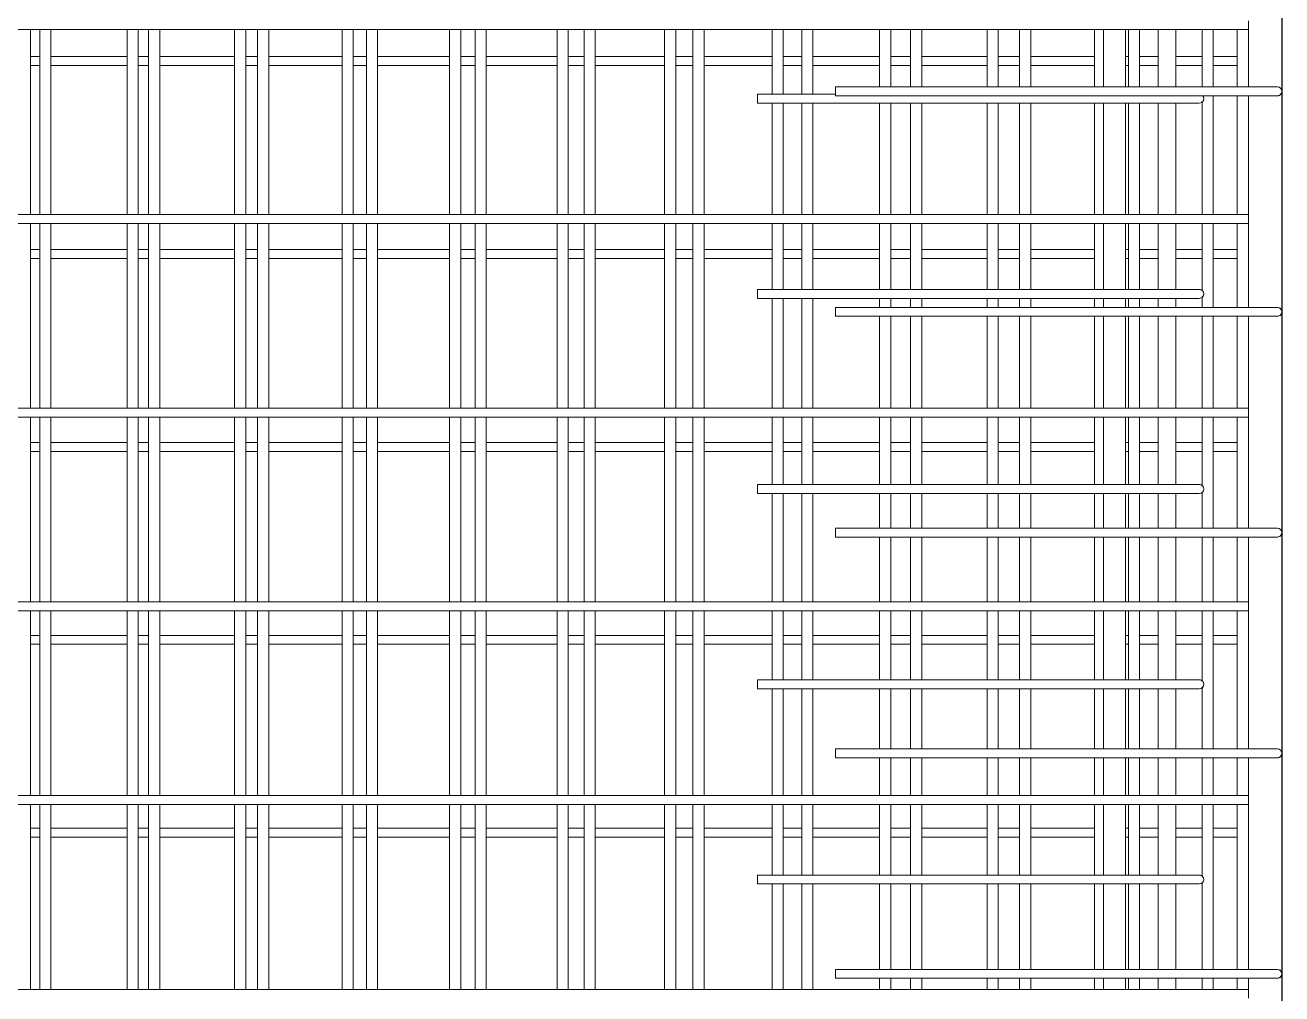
# Model space of a CAD drawing. Header units: millimetres. Extents: x 6720 to 22888, y -3063 to 10060.
# Drawn here: x 11192 to 12319, y 5408 to 6276 of the extents above; entities that cross this region are included whole.
import ezdxf

# ---------------------------------------------------------------- set-up
doc = ezdxf.new("R2010")
doc.units = ezdxf.units.MM
doc.layers.add('A-WALL', color=113, linetype='Continuous', lineweight=25)
doc.layers.add('S-RBAR', color=171, linetype='Continuous', lineweight=18)

msp = doc.modelspace()

# ---------------------------------------------------------------- linework, layer by layer
at = {"layer": 'A-WALL'}
msp.add_line((12318.6, 6750), (12318.6, 4105), dxfattribs=at)
at = {"layer": 'S-RBAR'}
for p, q in [((12288.6, 6271.5), (12288.6, 6279.5)), ((10132.6, 6271.5), (12288.6, 6271.5)), ((11197.4, 6106), (11197.4, 6271.5)), ((11205.6, 6106), (11205.6, 6271.5)), ((11215.6, 6106), (11215.6, 6271.5)), ((11283.8, 6106), (11283.8, 6271.5)), ((11293.8, 6106), (11293.8, 6271.5)), ((11303.1, 6106), (11303.1, 6271.5)), ((11313.1, 6106), (11313.1, 6271.5)), ((11380.1, 6106), (11380.1, 6271.5)), ((11390.1, 6106), (11390.1, 6271.5)), ((11400.7, 6106), (11400.7, 6271.5)), ((11410.7, 6106), (11410.7, 6271.5)), ((11476.5, 6106), (11476.5, 6271.5)), ((11486.5, 6106), (11486.5, 6271.5)), ((11498.2, 6106), (11498.2, 6271.5)), ((11508.2, 6106), (11508.2, 6271.5)), ((11572.8, 6106), (11572.8, 6271.5)), ((11582.8, 6106), (11582.8, 6271.5)), ((11595.7, 6106), (11595.7, 6271.5)), ((11605.7, 6106), (11605.7, 6271.5)), ((11669.1, 6106), (11669.1, 6271.5)), ((11679.1, 6106), (11679.1, 6271.5)), ((11693.3, 6106), (11693.3, 6271.5)), ((11703.3, 6106), (11703.3, 6271.5)), ((11765.5, 6106), (11765.5, 6271.5)), ((11775.5, 6106), (11775.5, 6271.5)), ((11790.8, 6106), (11790.8, 6271.5)), ((11800.8, 6106), (11800.8, 6271.5)), ((11861.8, 6213.7), (11861.8, 6271.5)), ((11871.8, 6213.7), (11871.8, 6271.5)), ((11888.4, 6213.7), (11888.4, 6271.5)), ((11898.4, 6213.7), (11898.4, 6271.5)), ((11958.1, 6220.3), (11958.1, 6271.5)), ((11968.1, 6220.3), (11968.1, 6271.5)), ((11985.9, 6220.3), (11985.9, 6271.5)), ((11995.9, 6220.3), (11995.9, 6271.5)), ((12054.5, 6220.3), (12054.5, 6271.5)), ((12064.5, 6220.3), (12064.5, 6271.5)), ((12083.5, 6220.3), (12083.5, 6271.5)), ((12093.5, 6220.3), (12093.5, 6271.5)), ((12150.8, 6220.3), (12150.8, 6271.5)), ((12158.6, 6220.3), (12158.6, 6271.5)), ((12178.6, 6220.3), (12178.6, 6271.5)), ((12181, 6220.3), (12181, 6271.5)), ((12191, 6220.3), (12191, 6271.5)), ((12207.6, 6220.3), (12207.6, 6271.5)), ((12223.6, 6220.3), (12223.6, 6271.5)), ((12247.1, 6220.3), (12247.1, 6271.5)), ((12257.1, 6220.3), (12257.1, 6271.5)), ((12278.6, 6220.3), (12278.6, 6271.5)), ((12288.6, 6220.3), (12288.6, 6271.5)), ((11197.4, 6247.4), (11205.6, 6247.4)), ((11197.4, 6239.4), (11205.6, 6239.4)), ((11215.6, 6247.4), (11283.8, 6247.4)), ((11215.6, 6239.4), (11283.8, 6239.4)), ((11293.8, 6247.4), (11303.1, 6247.4)), ((11293.8, 6239.4), (11303.1, 6239.4)), ((11313.1, 6247.4), (11380.1, 6247.4)), ((11313.1, 6239.4), (11380.1, 6239.4)), ((11390.1, 6247.4), (11400.7, 6247.4)), ((11390.1, 6239.4), (11400.7, 6239.4)), ((11410.7, 6247.4), (11476.5, 6247.4)), ((11410.7, 6239.4), (11476.5, 6239.4)), ((11486.5, 6247.4), (11498.2, 6247.4)), ((11486.5, 6239.4), (11498.2, 6239.4)), ((11508.2, 6247.4), (11572.8, 6247.4)), ((11508.2, 6239.4), (11572.8, 6239.4)), ((11582.8, 6247.4), (11595.7, 6247.4)), ((11582.8, 6239.4), (11595.7, 6239.4)), ((11605.7, 6247.4), (11669.1, 6247.4)), ((11605.7, 6239.4), (11669.1, 6239.4)), ((11679.1, 6247.4), (11693.3, 6247.4)), ((11679.1, 6239.4), (11693.3, 6239.4)), ((11703.3, 6247.4), (11765.5, 6247.4)), ((11703.3, 6239.4), (11765.5, 6239.4)), ((11775.5, 6247.4), (11790.8, 6247.4)), ((11775.5, 6239.4), (11790.8, 6239.4)), ((11800.8, 6247.4), (11861.8, 6247.4)), ((11800.8, 6239.4), (11861.8, 6239.4)), ((11871.8, 6247.4), (11888.4, 6247.4)), ((11871.8, 6239.4), (11888.4, 6239.4)), ((11898.4, 6247.4), (11958.1, 6247.4)), ((11898.4, 6239.4), (11958.1, 6239.4)), ((11968.1, 6247.4), (11985.9, 6247.4)), ((11968.1, 6239.4), (11985.9, 6239.4)), ((11995.9, 6247.4), (12054.5, 6247.4)), ((11995.9, 6239.4), (12054.5, 6239.4)), ((12064.5, 6247.4), (12083.5, 6247.4)), ((12064.5, 6239.4), (12083.5, 6239.4)), ((12093.5, 6247.4), (12150.8, 6247.4)), ((12093.5, 6239.4), (12150.8, 6239.4)), ((12178.6, 6247.4), (12181, 6247.4)), ((12178.6, 6239.4), (12181, 6239.4)), ((12191, 6247.4), (12207.6, 6247.4)), ((12191, 6239.4), (12207.6, 6239.4)), ((12223.6, 6247.4), (12247.1, 6247.4)), ((12223.6, 6239.4), (12247.1, 6239.4)), ((12257.1, 6247.4), (12278.6, 6247.4)), ((12257.1, 6239.4), (12278.6, 6239.4)), ((11918.6, 6220.3), (12294.6, 6220.3)), ((11918.6, 6212.3), (11918.6, 6220.3)), ((12314.6, 6220.3), (12294.6, 6220.3)), ((11918.6, 6213.7), (11848.6, 6213.7)), ((11848.6, 6213.7), (11848.6, 6205.7)), ((12208.6, 6205.7), (11848.6, 6205.7)), ((11861.8, 6106), (11861.8, 6205.7)), ((11871.8, 6106), (11871.8, 6205.7)), ((11888.4, 6106), (11888.4, 6205.7)), ((11898.4, 6106), (11898.4, 6205.7)), ((11918.6, 6212.3), (12294.6, 6212.3)), ((11958.1, 6106), (11958.1, 6205.7)), ((11968.1, 6106), (11968.1, 6205.7)), ((11985.9, 6106), (11985.9, 6205.7)), ((11995.9, 6106), (11995.9, 6205.7)), ((12054.5, 6106), (12054.5, 6205.7)), ((12064.5, 6106), (12064.5, 6205.7)), ((12083.5, 6106), (12083.5, 6205.7)), ((12093.5, 6106), (12093.5, 6205.7)), ((12150.8, 6106), (12150.8, 6205.7)), ((12158.6, 6106), (12158.6, 6205.7)), ((12178.6, 6106), (12178.6, 6205.7)), ((12181, 6106), (12181, 6205.7)), ((12191, 6106), (12191, 6205.7)), ((12207.6, 6106), (12207.6, 6205.7)), ((12208.6, 6205.7), (12244.6, 6205.7)), ((12223.6, 6106), (12223.6, 6205.7)), ((12247.1, 6106), (12247.1, 6207)), ((12257.1, 6106), (12257.1, 6212.3)), ((12278.6, 6106), (12278.6, 6212.3)), ((12288.6, 6106), (12288.6, 6212.3)), ((12314.6, 6212.3), (12294.6, 6212.3)), ((10132.6, 6106), (12288.6, 6106)), ((12288.6, 6098), (12288.6, 6106)), ((10132.6, 6098), (12288.6, 6098)), ((11197.4, 5932.4), (11197.4, 6098)), ((11205.6, 5932.4), (11205.6, 6098)), ((11215.6, 5932.4), (11215.6, 6098)), ((11283.8, 5932.4), (11283.8, 6098)), ((11293.8, 5932.4), (11293.8, 6098)), ((11303.1, 5932.4), (11303.1, 6098)), ((11313.1, 5932.4), (11313.1, 6098)), ((11380.1, 5932.4), (11380.1, 6098)), ((11390.1, 5932.4), (11390.1, 6098)), ((11400.7, 5932.4), (11400.7, 6098)), ((11410.7, 5932.4), (11410.7, 6098)), ((11476.5, 5932.4), (11476.5, 6098)), ((11486.5, 5932.4), (11486.5, 6098)), ((11498.2, 5932.4), (11498.2, 6098)), ((11508.2, 5932.4), (11508.2, 6098)), ((11572.8, 5932.4), (11572.8, 6098)), ((11582.8, 5932.4), (11582.8, 6098)), ((11595.7, 5932.4), (11595.7, 6098)), ((11605.7, 5932.4), (11605.7, 6098)), ((11669.1, 5932.4), (11669.1, 6098)), ((11679.1, 5932.4), (11679.1, 6098)), ((11693.3, 5932.4), (11693.3, 6098)), ((11703.3, 5932.4), (11703.3, 6098)), ((11765.5, 5932.4), (11765.5, 6098)), ((11775.5, 5932.4), (11775.5, 6098)), ((11790.8, 5932.4), (11790.8, 6098)), ((11800.8, 5932.4), (11800.8, 6098)), ((11861.8, 6038.8), (11861.8, 6098)), ((11871.8, 6038.8), (11871.8, 6098)), ((11888.4, 6038.8), (11888.4, 6098)), ((11898.4, 6038.8), (11898.4, 6098)), ((11958.1, 6038.8), (11958.1, 6098)), ((11968.1, 6038.8), (11968.1, 6098)), ((11985.9, 6038.8), (11985.9, 6098)), ((11995.9, 6038.8), (11995.9, 6098)), ((12054.5, 6038.8), (12054.5, 6098)), ((12064.5, 6038.8), (12064.5, 6098)), ((12083.5, 6038.8), (12083.5, 6098)), ((12093.5, 6038.8), (12093.5, 6098)), ((12150.8, 6038.8), (12150.8, 6098)), ((12158.6, 6038.8), (12158.6, 6098)), ((12178.6, 6038.8), (12178.6, 6098)), ((12181, 6038.8), (12181, 6098)), ((12191, 6038.8), (12191, 6098)), ((12207.6, 6038.8), (12207.6, 6098)), ((12223.6, 6038.8), (12223.6, 6098)), ((12247.1, 6037.6), (12247.1, 6098)), ((12257.1, 6022.7), (12257.1, 6098)), ((12278.6, 6022.7), (12278.6, 6098)), ((12288.6, 6022.7), (12288.6, 6098)), ((11197.4, 6074.6), (11205.6, 6074.6)), ((11215.6, 6074.6), (11283.8, 6074.6)), ((11293.8, 6074.6), (11303.1, 6074.6)), ((11313.1, 6074.6), (11380.1, 6074.6)), ((11390.1, 6074.6), (11400.7, 6074.6)), ((11410.7, 6074.6), (11476.5, 6074.6)), ((11486.5, 6074.6), (11498.2, 6074.6)), ((11508.2, 6074.6), (11572.8, 6074.6)), ((11582.8, 6074.6), (11595.7, 6074.6)), ((11605.7, 6074.6), (11669.1, 6074.6)), ((11679.1, 6074.6), (11693.3, 6074.6)), ((11703.3, 6074.6), (11765.5, 6074.6)), ((11775.5, 6074.6), (11790.8, 6074.6)), ((11800.8, 6074.6), (11861.8, 6074.6)), ((11871.8, 6074.6), (11888.4, 6074.6)), ((11898.4, 6074.6), (11958.1, 6074.6)), ((11968.1, 6074.6), (11985.9, 6074.6)), ((11995.9, 6074.6), (12054.5, 6074.6)), ((12064.5, 6074.6), (12083.5, 6074.6)), ((12093.5, 6074.6), (12150.8, 6074.6)), ((12178.6, 6074.6), (12181, 6074.6)), ((12191, 6074.6), (12207.6, 6074.6)), ((12223.6, 6074.6), (12247.1, 6074.6)), ((12257.1, 6074.6), (12278.6, 6074.6)), ((11197.4, 6066.6), (11205.6, 6066.6)), ((11215.6, 6066.6), (11283.8, 6066.6)), ((11293.8, 6066.6), (11303.1, 6066.6)), ((11313.1, 6066.6), (11380.1, 6066.6)), ((11390.1, 6066.6), (11400.7, 6066.6)), ((11410.7, 6066.6), (11476.5, 6066.6)), ((11486.5, 6066.6), (11498.2, 6066.6)), ((11508.2, 6066.6), (11572.8, 6066.6)), ((11582.8, 6066.6), (11595.7, 6066.6)), ((11605.7, 6066.6), (11669.1, 6066.6)), ((11679.1, 6066.6), (11693.3, 6066.6)), ((11703.3, 6066.6), (11765.5, 6066.6)), ((11775.5, 6066.6), (11790.8, 6066.6)), ((11800.8, 6066.6), (11861.8, 6066.6)), ((11871.8, 6066.6), (11888.4, 6066.6)), ((11898.4, 6066.6), (11958.1, 6066.6)), ((11968.1, 6066.6), (11985.9, 6066.6)), ((11995.9, 6066.6), (12054.5, 6066.6)), ((12064.5, 6066.6), (12083.5, 6066.6)), ((12093.5, 6066.6), (12150.8, 6066.6)), ((12178.6, 6066.6), (12181, 6066.6)), ((12191, 6066.6), (12207.6, 6066.6)), ((12223.6, 6066.6), (12247.1, 6066.6)), ((12257.1, 6066.6), (12278.6, 6066.6)), ((12208.6, 6038.8), (11848.6, 6038.8)), ((11848.6, 6038.8), (11848.6, 6030.8)), ((12208.6, 6038.8), (12244.6, 6038.8)), ((12208.6, 6030.8), (11848.6, 6030.8)), ((11861.8, 5932.4), (11861.8, 6030.8)), ((11871.8, 5932.4), (11871.8, 6030.8)), ((11888.4, 5932.4), (11888.4, 6030.8)), ((11898.4, 5932.4), (11898.4, 6030.8)), ((11958.1, 6022.7), (11958.1, 6030.8)), ((11968.1, 6022.7), (11968.1, 6030.8)), ((11985.9, 6022.7), (11985.9, 6030.8)), ((11995.9, 6022.7), (11995.9, 6030.8)), ((12054.5, 6022.7), (12054.5, 6030.8)), ((12064.5, 6022.7), (12064.5, 6030.8)), ((12083.5, 6022.7), (12083.5, 6030.8)), ((12093.5, 6022.7), (12093.5, 6030.8)), ((12150.8, 6022.7), (12150.8, 6030.8)), ((12158.6, 6022.7), (12158.6, 6030.8)), ((12178.6, 6022.7), (12178.6, 6030.8)), ((12181, 6022.7), (12181, 6030.8)), ((12191, 6022.7), (12191, 6030.8)), ((12207.6, 6022.7), (12207.6, 6030.8)), ((12208.6, 6030.8), (12244.6, 6030.8)), ((12223.6, 6022.7), (12223.6, 6030.8)), ((12247.1, 6022.7), (12247.1, 6032.1)), ((11918.6, 6022.7), (12294.6, 6022.7)), ((11918.6, 6014.7), (11918.6, 6022.7)), ((11918.6, 6014.7), (12294.6, 6014.7)), ((11958.1, 5932.4), (11958.1, 6014.7)), ((11968.1, 5932.4), (11968.1, 6014.7)), ((11985.9, 5932.4), (11985.9, 6014.7)), ((11995.9, 5932.4), (11995.9, 6014.7)), ((12054.5, 5932.4), (12054.5, 6014.7)), ((12064.5, 5932.4), (12064.5, 6014.7)), ((12083.5, 5932.4), (12083.5, 6014.7)), ((12093.5, 5932.4), (12093.5, 6014.7)), ((12150.8, 5932.4), (12150.8, 6014.7)), ((12158.6, 5932.4), (12158.6, 6014.7)), ((12178.6, 5932.4), (12178.6, 6014.7)), ((12181, 5932.4), (12181, 6014.7)), ((12191, 5932.4), (12191, 6014.7)), ((12207.6, 5932.4), (12207.6, 6014.7)), ((12223.6, 5932.4), (12223.6, 6014.7)), ((12247.1, 5932.4), (12247.1, 6014.7)), ((12257.1, 5932.4), (12257.1, 6014.7)), ((12278.6, 5932.4), (12278.6, 6014.7)), ((12288.6, 5932.4), (12288.6, 6014.7)), ((12314.6, 6022.7), (12294.6, 6022.7)), ((12314.6, 6014.7), (12294.6, 6014.7)), ((10132.6, 5932.4), (12288.6, 5932.4)), ((10132.6, 5924.4), (12288.6, 5924.4)), ((11197.4, 5758.9), (11197.4, 5924.4)), ((11205.6, 5758.9), (11205.6, 5924.4)), ((11215.6, 5758.9), (11215.6, 5924.4)), ((11283.8, 5758.9), (11283.8, 5924.4)), ((11293.8, 5758.9), (11293.8, 5924.4)), ((11303.1, 5758.9), (11303.1, 5924.4)), ((11313.1, 5758.9), (11313.1, 5924.4)), ((11380.1, 5758.9), (11380.1, 5924.4)), ((11390.1, 5758.9), (11390.1, 5924.4)), ((11400.7, 5758.9), (11400.7, 5924.4)), ((11410.7, 5758.9), (11410.7, 5924.4)), ((11476.5, 5758.9), (11476.5, 5924.4)), ((11486.5, 5758.9), (11486.5, 5924.4)), ((11498.2, 5758.9), (11498.2, 5924.4)), ((11508.2, 5758.9), (11508.2, 5924.4)), ((11572.8, 5758.9), (11572.8, 5924.4)), ((11582.8, 5758.9), (11582.8, 5924.4)), ((11595.7, 5758.9), (11595.7, 5924.4)), ((11605.7, 5758.9), (11605.7, 5924.4)), ((11669.1, 5758.9), (11669.1, 5924.4)), ((11679.1, 5758.9), (11679.1, 5924.4)), ((11693.3, 5758.9), (11693.3, 5924.4)), ((11703.3, 5758.9), (11703.3, 5924.4)), ((11765.5, 5758.9), (11765.5, 5924.4)), ((11775.5, 5758.9), (11775.5, 5924.4)), ((11790.8, 5758.9), (11790.8, 5924.4)), ((11800.8, 5758.9), (11800.8, 5924.4)), ((11861.8, 5864), (11861.8, 5924.4)), ((11871.8, 5864), (11871.8, 5924.4)), ((11888.4, 5864), (11888.4, 5924.4)), ((11898.4, 5864), (11898.4, 5924.4)), ((11958.1, 5864), (11958.1, 5924.4)), ((11968.1, 5864), (11968.1, 5924.4)), ((11985.9, 5864), (11985.9, 5924.4)), ((11995.9, 5864), (11995.9, 5924.4)), ((12054.5, 5864), (12054.5, 5924.4)), ((12064.5, 5864), (12064.5, 5924.4)), ((12083.5, 5864), (12083.5, 5924.4)), ((12093.5, 5864), (12093.5, 5924.4)), ((12150.8, 5864), (12150.8, 5924.4)), ((12158.6, 5864), (12158.6, 5924.4)), ((12178.6, 5864), (12178.6, 5924.4)), ((12181, 5864), (12181, 5924.4)), ((12191, 5864), (12191, 5924.4)), ((12207.6, 5864), (12207.6, 5924.4)), ((12223.6, 5864), (12223.6, 5924.4)), ((12247.1, 5862.7), (12247.1, 5924.4)), ((12257.1, 5825), (12257.1, 5924.4)), ((12278.6, 5825), (12278.6, 5924.4)), ((12288.6, 5924.4), (12288.6, 5932.4)), ((12288.6, 5825), (12288.6, 5924.4)), ((11197.4, 5901.7), (11205.6, 5901.7)), ((11215.6, 5901.7), (11283.8, 5901.7)), ((11293.8, 5901.7), (11303.1, 5901.7)), ((11313.1, 5901.7), (11380.1, 5901.7)), ((11390.1, 5901.7), (11400.7, 5901.7)), ((11410.7, 5901.7), (11476.5, 5901.7)), ((11486.5, 5901.7), (11498.2, 5901.7)), ((11508.2, 5901.7), (11572.8, 5901.7)), ((11582.8, 5901.7), (11595.7, 5901.7)), ((11605.7, 5901.7), (11669.1, 5901.7)), ((11679.1, 5901.7), (11693.3, 5901.7)), ((11703.3, 5901.7), (11765.5, 5901.7)), ((11775.5, 5901.7), (11790.8, 5901.7)), ((11800.8, 5901.7), (11861.8, 5901.7)), ((11871.8, 5901.7), (11888.4, 5901.7)), ((11898.4, 5901.7), (11958.1, 5901.7)), ((11968.1, 5901.7), (11985.9, 5901.7)), ((11995.9, 5901.7), (12054.5, 5901.7)), ((12064.5, 5901.7), (12083.5, 5901.7)), ((12093.5, 5901.7), (12150.8, 5901.7)), ((12178.6, 5901.7), (12181, 5901.7)), ((12191, 5901.7), (12207.6, 5901.7)), ((12223.6, 5901.7), (12247.1, 5901.7)), ((12257.1, 5901.7), (12278.6, 5901.7)), ((11197.4, 5893.7), (11205.6, 5893.7)), ((11215.6, 5893.7), (11283.8, 5893.7)), ((11293.8, 5893.7), (11303.1, 5893.7)), ((11313.1, 5893.7), (11380.1, 5893.7)), ((11390.1, 5893.7), (11400.7, 5893.7)), ((11410.7, 5893.7), (11476.5, 5893.7)), ((11486.5, 5893.7), (11498.2, 5893.7)), ((11508.2, 5893.7), (11572.8, 5893.7)), ((11582.8, 5893.7), (11595.7, 5893.7)), ((11605.7, 5893.7), (11669.1, 5893.7)), ((11679.1, 5893.7), (11693.3, 5893.7)), ((11703.3, 5893.7), (11765.5, 5893.7)), ((11775.5, 5893.7), (11790.8, 5893.7)), ((11800.8, 5893.7), (11861.8, 5893.7)), ((11871.8, 5893.7), (11888.4, 5893.7)), ((11898.4, 5893.7), (11958.1, 5893.7)), ((11968.1, 5893.7), (11985.9, 5893.7)), ((11995.9, 5893.7), (12054.5, 5893.7)), ((12064.5, 5893.7), (12083.5, 5893.7)), ((12093.5, 5893.7), (12150.8, 5893.7)), ((12178.6, 5893.7), (12181, 5893.7)), ((12191, 5893.7), (12207.6, 5893.7)), ((12223.6, 5893.7), (12247.1, 5893.7)), ((12257.1, 5893.7), (12278.6, 5893.7)), ((12208.6, 5864), (11848.6, 5864)), ((11848.6, 5864), (11848.6, 5856)), ((12208.6, 5856), (11848.6, 5856)), ((11861.8, 5758.9), (11861.8, 5856)), ((11871.8, 5758.9), (11871.8, 5856)), ((11888.4, 5758.9), (11888.4, 5856)), ((11898.4, 5758.9), (11898.4, 5856)), ((11958.1, 5825), (11958.1, 5856)), ((11968.1, 5825), (11968.1, 5856)), ((11985.9, 5825), (11985.9, 5856)), ((11995.9, 5825), (11995.9, 5856)), ((12054.5, 5825), (12054.5, 5856)), ((12064.5, 5825), (12064.5, 5856)), ((12083.5, 5825), (12083.5, 5856)), ((12093.5, 5825), (12093.5, 5856)), ((12150.8, 5825), (12150.8, 5856)), ((12158.6, 5825), (12158.6, 5856)), ((12178.6, 5825), (12178.6, 5856)), ((12181, 5825), (12181, 5856)), ((12191, 5825), (12191, 5856)), ((12207.6, 5825), (12207.6, 5856)), ((12208.6, 5864), (12244.6, 5864)), ((12208.6, 5856), (12244.6, 5856)), ((12223.6, 5825), (12223.6, 5856)), ((12247.1, 5825), (12247.1, 5857.3)), ((11918.6, 5825), (12294.6, 5825)), ((11918.6, 5817), (11918.6, 5825)), ((12314.6, 5825), (12294.6, 5825)), ((11918.6, 5817), (12294.6, 5817)), ((11958.1, 5758.9), (11958.1, 5817)), ((11968.1, 5758.9), (11968.1, 5817)), ((11985.9, 5758.9), (11985.9, 5817)), ((11995.9, 5758.9), (11995.9, 5817)), ((12054.5, 5758.9), (12054.5, 5817)), ((12064.5, 5758.9), (12064.5, 5817)), ((12083.5, 5758.9), (12083.5, 5817)), ((12093.5, 5758.9), (12093.5, 5817)), ((12150.8, 5758.9), (12150.8, 5817)), ((12158.6, 5758.9), (12158.6, 5817)), ((12178.6, 5758.9), (12178.6, 5817)), ((12181, 5758.9), (12181, 5817)), ((12191, 5758.9), (12191, 5817)), ((12207.6, 5758.9), (12207.6, 5817)), ((12223.6, 5758.9), (12223.6, 5817)), ((12247.1, 5758.9), (12247.1, 5817)), ((12257.1, 5758.9), (12257.1, 5817)), ((12278.6, 5758.9), (12278.6, 5817)), ((12288.6, 5758.9), (12288.6, 5817)), ((12314.6, 5817), (12294.6, 5817)), ((10132.6, 5758.9), (12288.6, 5758.9)), ((12288.6, 5750.9), (12288.6, 5758.9)), ((10132.6, 5750.9), (12288.6, 5750.9)), ((11197.4, 5585.3), (11197.4, 5750.9)), ((11205.6, 5585.3), (11205.6, 5750.9)), ((11215.6, 5585.3), (11215.6, 5750.9)), ((11283.8, 5585.3), (11283.8, 5750.9)), ((11293.8, 5585.3), (11293.8, 5750.9)), ((11303.1, 5585.3), (11303.1, 5750.9)), ((11313.1, 5585.3), (11313.1, 5750.9)), ((11380.1, 5585.3), (11380.1, 5750.9)), ((11390.1, 5585.3), (11390.1, 5750.9)), ((11400.7, 5585.3), (11400.7, 5750.9)), ((11410.7, 5585.3), (11410.7, 5750.9)), ((11476.5, 5585.3), (11476.5, 5750.9)), ((11486.5, 5585.3), (11486.5, 5750.9)), ((11498.2, 5585.3), (11498.2, 5750.9)), ((11508.2, 5585.3), (11508.2, 5750.9)), ((11572.8, 5585.3), (11572.8, 5750.9)), ((11582.8, 5585.3), (11582.8, 5750.9)), ((11595.7, 5585.3), (11595.7, 5750.9)), ((11605.7, 5585.3), (11605.7, 5750.9)), ((11669.1, 5585.3), (11669.1, 5750.9)), ((11679.1, 5585.3), (11679.1, 5750.9)), ((11693.3, 5585.3), (11693.3, 5750.9)), ((11703.3, 5585.3), (11703.3, 5750.9)), ((11765.5, 5585.3), (11765.5, 5750.9)), ((11775.5, 5585.3), (11775.5, 5750.9)), ((11790.8, 5585.3), (11790.8, 5750.9)), ((11800.8, 5585.3), (11800.8, 5750.9)), ((11861.8, 5689.1), (11861.8, 5750.9)), ((11871.8, 5689.1), (11871.8, 5750.9)), ((11888.4, 5689.1), (11888.4, 5750.9)), ((11898.4, 5689.1), (11898.4, 5750.9)), ((11958.1, 5689.1), (11958.1, 5750.9)), ((11968.1, 5689.1), (11968.1, 5750.9)), ((11985.9, 5689.1), (11985.9, 5750.9)), ((11995.9, 5689.1), (11995.9, 5750.9)), ((12054.5, 5689.1), (12054.5, 5750.9)), ((12064.5, 5689.1), (12064.5, 5750.9)), ((12083.5, 5689.1), (12083.5, 5750.9)), ((12093.5, 5689.1), (12093.5, 5750.9)), ((12150.8, 5689.1), (12150.8, 5750.9)), ((12158.6, 5689.1), (12158.6, 5750.9)), ((12178.6, 5689.1), (12178.6, 5750.9)), ((12181, 5689.1), (12181, 5750.9)), ((12191, 5689.1), (12191, 5750.9)), ((12207.6, 5689.1), (12207.6, 5750.9)), ((12223.6, 5689.1), (12223.6, 5750.9)), ((12247.1, 5687.8), (12247.1, 5750.9)), ((12257.1, 5627.3), (12257.1, 5750.9)), ((12278.6, 5627.3), (12278.6, 5750.9)), ((12288.6, 5627.3), (12288.6, 5750.9)), ((11197.4, 5728.9), (11205.6, 5728.9)), ((11197.4, 5720.9), (11205.6, 5720.9)), ((11215.6, 5728.9), (11283.8, 5728.9)), ((11215.6, 5720.9), (11283.8, 5720.9)), ((11293.8, 5728.9), (11303.1, 5728.9)), ((11293.8, 5720.9), (11303.1, 5720.9)), ((11313.1, 5728.9), (11380.1, 5728.9)), ((11313.1, 5720.9), (11380.1, 5720.9)), ((11390.1, 5728.9), (11400.7, 5728.9)), ((11390.1, 5720.9), (11400.7, 5720.9)), ((11410.7, 5728.9), (11476.5, 5728.9)), ((11410.7, 5720.9), (11476.5, 5720.9)), ((11486.5, 5728.9), (11498.2, 5728.9)), ((11486.5, 5720.9), (11498.2, 5720.9)), ((11508.2, 5728.9), (11572.8, 5728.9)), ((11508.2, 5720.9), (11572.8, 5720.9)), ((11582.8, 5728.9), (11595.7, 5728.9)), ((11582.8, 5720.9), (11595.7, 5720.9)), ((11605.7, 5728.9), (11669.1, 5728.9)), ((11605.7, 5720.9), (11669.1, 5720.9)), ((11679.1, 5728.9), (11693.3, 5728.9)), ((11679.1, 5720.9), (11693.3, 5720.9)), ((11703.3, 5728.9), (11765.5, 5728.9)), ((11703.3, 5720.9), (11765.5, 5720.9)), ((11775.5, 5728.9), (11790.8, 5728.9)), ((11775.5, 5720.9), (11790.8, 5720.9)), ((11800.8, 5728.9), (11861.8, 5728.9)), ((11800.8, 5720.9), (11861.8, 5720.9)), ((11871.8, 5728.9), (11888.4, 5728.9)), ((11871.8, 5720.9), (11888.4, 5720.9)), ((11898.4, 5728.9), (11958.1, 5728.9)), ((11898.4, 5720.9), (11958.1, 5720.9)), ((11968.1, 5728.9), (11985.9, 5728.9)), ((11968.1, 5720.9), (11985.9, 5720.9)), ((11995.9, 5728.9), (12054.5, 5728.9)), ((11995.9, 5720.9), (12054.5, 5720.9)), ((12064.5, 5728.9), (12083.5, 5728.9)), ((12064.5, 5720.9), (12083.5, 5720.9)), ((12093.5, 5728.9), (12150.8, 5728.9)), ((12093.5, 5720.9), (12150.8, 5720.9)), ((12178.6, 5728.9), (12181, 5728.9)), ((12178.6, 5720.9), (12181, 5720.9)), ((12191, 5728.9), (12207.6, 5728.9)), ((12191, 5720.9), (12207.6, 5720.9)), ((12223.6, 5728.9), (12247.1, 5728.9)), ((12223.6, 5720.9), (12247.1, 5720.9)), ((12257.1, 5728.9), (12278.6, 5728.9)), ((12257.1, 5720.9), (12278.6, 5720.9)), ((12208.6, 5689.1), (11848.6, 5689.1)), ((11848.6, 5689.1), (11848.6, 5681.1)), ((12208.6, 5689.1), (12244.6, 5689.1)), ((12208.6, 5681.1), (11848.6, 5681.1)), ((11861.8, 5585.3), (11861.8, 5681.1)), ((11871.8, 5585.3), (11871.8, 5681.1)), ((11888.4, 5585.3), (11888.4, 5681.1)), ((11898.4, 5585.3), (11898.4, 5681.1)), ((11958.1, 5627.3), (11958.1, 5681.1)), ((11968.1, 5627.3), (11968.1, 5681.1)), ((11985.9, 5627.3), (11985.9, 5681.1)), ((11995.9, 5627.3), (11995.9, 5681.1)), ((12054.5, 5627.3), (12054.5, 5681.1)), ((12064.5, 5627.3), (12064.5, 5681.1)), ((12083.5, 5627.3), (12083.5, 5681.1)), ((12093.5, 5627.3), (12093.5, 5681.1)), ((12150.8, 5627.3), (12150.8, 5681.1)), ((12158.6, 5627.3), (12158.6, 5681.1)), ((12178.6, 5627.3), (12178.6, 5681.1)), ((12181, 5627.3), (12181, 5681.1)), ((12191, 5627.3), (12191, 5681.1)), ((12207.6, 5627.3), (12207.6, 5681.1)), ((12208.6, 5681.1), (12244.6, 5681.1)), ((12223.6, 5627.3), (12223.6, 5681.1)), ((12247.1, 5627.3), (12247.1, 5682.4)), ((11918.6, 5627.3), (12294.6, 5627.3)), ((11918.6, 5619.3), (11918.6, 5627.3)), ((12314.6, 5627.3), (12294.6, 5627.3)), ((11918.6, 5619.3), (12294.6, 5619.3)), ((11958.1, 5585.3), (11958.1, 5619.3)), ((11968.1, 5585.3), (11968.1, 5619.3)), ((11985.9, 5585.3), (11985.9, 5619.3)), ((11995.9, 5585.3), (11995.9, 5619.3)), ((12054.5, 5585.3), (12054.5, 5619.3)), ((12064.5, 5585.3), (12064.5, 5619.3)), ((12083.5, 5585.3), (12083.5, 5619.3)), ((12093.5, 5585.3), (12093.5, 5619.3)), ((12150.8, 5585.3), (12150.8, 5619.3)), ((12158.6, 5585.3), (12158.6, 5619.3)), ((12178.6, 5585.3), (12178.6, 5619.3)), ((12181, 5585.3), (12181, 5619.3)), ((12191, 5585.3), (12191, 5619.3)), ((12207.6, 5585.3), (12207.6, 5619.3)), ((12223.6, 5585.3), (12223.6, 5619.3)), ((12247.1, 5585.3), (12247.1, 5619.3)), ((12257.1, 5585.3), (12257.1, 5619.3)), ((12278.6, 5585.3), (12278.6, 5619.3)), ((12288.6, 5585.3), (12288.6, 5619.3)), ((12314.6, 5619.3), (12294.6, 5619.3)), ((10132.6, 5585.3), (12288.6, 5585.3)), ((10132.6, 5577.3), (12288.6, 5577.3)), ((11197.4, 5411.8), (11197.4, 5577.3)), ((11205.6, 5411.8), (11205.6, 5577.3)), ((11215.6, 5411.8), (11215.6, 5577.3)), ((11283.8, 5411.8), (11283.8, 5577.3)), ((11293.8, 5411.8), (11293.8, 5577.3)), ((11303.1, 5411.8), (11303.1, 5577.3)), ((11313.1, 5411.8), (11313.1, 5577.3)), ((11380.1, 5411.8), (11380.1, 5577.3)), ((11390.1, 5411.8), (11390.1, 5577.3)), ((11400.7, 5411.8), (11400.7, 5577.3)), ((11410.7, 5411.8), (11410.7, 5577.3)), ((11476.5, 5411.8), (11476.5, 5577.3)), ((11486.5, 5411.8), (11486.5, 5577.3)), ((11498.2, 5411.8), (11498.2, 5577.3)), ((11508.2, 5411.8), (11508.2, 5577.3)), ((11572.8, 5411.8), (11572.8, 5577.3)), ((11582.8, 5411.8), (11582.8, 5577.3)), ((11595.7, 5411.8), (11595.7, 5577.3)), ((11605.7, 5411.8), (11605.7, 5577.3)), ((11669.1, 5411.8), (11669.1, 5577.3)), ((11679.1, 5411.8), (11679.1, 5577.3)), ((11693.3, 5411.8), (11693.3, 5577.3)), ((11703.3, 5411.8), (11703.3, 5577.3)), ((11765.5, 5411.8), (11765.5, 5577.3)), ((11775.5, 5411.8), (11775.5, 5577.3)), ((11790.8, 5411.8), (11790.8, 5577.3)), ((11800.8, 5411.8), (11800.8, 5577.3)), ((11861.8, 5514.2), (11861.8, 5577.3)), ((11871.8, 5514.2), (11871.8, 5577.3)), ((11888.4, 5514.2), (11888.4, 5577.3)), ((11898.4, 5514.2), (11898.4, 5577.3)), ((11958.1, 5514.2), (11958.1, 5577.3)), ((11968.1, 5514.2), (11968.1, 5577.3)), ((11985.9, 5514.2), (11985.9, 5577.3)), ((11995.9, 5514.2), (11995.9, 5577.3)), ((12054.5, 5514.2), (12054.5, 5577.3)), ((12064.5, 5514.2), (12064.5, 5577.3)), ((12083.5, 5514.2), (12083.5, 5577.3)), ((12093.5, 5514.2), (12093.5, 5577.3)), ((12150.8, 5514.2), (12150.8, 5577.3)), ((12158.6, 5514.2), (12158.6, 5577.3)), ((12178.6, 5514.2), (12178.6, 5577.3)), ((12181, 5514.2), (12181, 5577.3)), ((12191, 5514.2), (12191, 5577.3)), ((12207.6, 5514.2), (12207.6, 5577.3)), ((12223.6, 5514.2), (12223.6, 5577.3)), ((12247.1, 5512.9), (12247.1, 5577.3)), ((12257.1, 5429.7), (12257.1, 5577.3)), ((12278.6, 5429.7), (12278.6, 5577.3)), ((12288.6, 5577.3), (12288.6, 5585.3)), ((12288.6, 5429.7), (12288.6, 5577.3)), ((11197.4, 5556.1), (11205.6, 5556.1)), ((11215.6, 5556.1), (11283.8, 5556.1)), ((11293.8, 5556.1), (11303.1, 5556.1)), ((11313.1, 5556.1), (11380.1, 5556.1)), ((11390.1, 5556.1), (11400.7, 5556.1)), ((11410.7, 5556.1), (11476.5, 5556.1)), ((11486.5, 5556.1), (11498.2, 5556.1)), ((11508.2, 5556.1), (11572.8, 5556.1)), ((11582.8, 5556.1), (11595.7, 5556.1)), ((11605.7, 5556.1), (11669.1, 5556.1)), ((11679.1, 5556.1), (11693.3, 5556.1)), ((11703.3, 5556.1), (11765.5, 5556.1)), ((11775.5, 5556.1), (11790.8, 5556.1)), ((11800.8, 5556.1), (11861.8, 5556.1)), ((11871.8, 5556.1), (11888.4, 5556.1)), ((11898.4, 5556.1), (11958.1, 5556.1)), ((11968.1, 5556.1), (11985.9, 5556.1)), ((11995.9, 5556.1), (12054.5, 5556.1)), ((12064.5, 5556.1), (12083.5, 5556.1)), ((12093.5, 5556.1), (12150.8, 5556.1)), ((12178.6, 5556.1), (12181, 5556.1)), ((12191, 5556.1), (12207.6, 5556.1)), ((12223.6, 5556.1), (12247.1, 5556.1)), ((12257.1, 5556.1), (12278.6, 5556.1)), ((11197.4, 5548.1), (11205.6, 5548.1)), ((11215.6, 5548.1), (11283.8, 5548.1)), ((11293.8, 5548.1), (11303.1, 5548.1)), ((11313.1, 5548.1), (11380.1, 5548.1)), ((11390.1, 5548.1), (11400.7, 5548.1)), ((11410.7, 5548.1), (11476.5, 5548.1)), ((11486.5, 5548.1), (11498.2, 5548.1)), ((11508.2, 5548.1), (11572.8, 5548.1)), ((11582.8, 5548.1), (11595.7, 5548.1)), ((11605.7, 5548.1), (11669.1, 5548.1)), ((11679.1, 5548.1), (11693.3, 5548.1)), ((11703.3, 5548.1), (11765.5, 5548.1)), ((11775.5, 5548.1), (11790.8, 5548.1)), ((11800.8, 5548.1), (11861.8, 5548.1)), ((11871.8, 5548.1), (11888.4, 5548.1)), ((11898.4, 5548.1), (11958.1, 5548.1)), ((11968.1, 5548.1), (11985.9, 5548.1)), ((11995.9, 5548.1), (12054.5, 5548.1)), ((12064.5, 5548.1), (12083.5, 5548.1)), ((12093.5, 5548.1), (12150.8, 5548.1)), ((12178.6, 5548.1), (12181, 5548.1)), ((12191, 5548.1), (12207.6, 5548.1)), ((12223.6, 5548.1), (12247.1, 5548.1)), ((12257.1, 5548.1), (12278.6, 5548.1)), ((12208.6, 5514.2), (11848.6, 5514.2)), ((11848.6, 5514.2), (11848.6, 5506.2)), ((12208.6, 5514.2), (12244.6, 5514.2)), ((12247.1, 5429.7), (12247.1, 5507.5)), ((12208.6, 5506.2), (11848.6, 5506.2)), ((11861.8, 5411.8), (11861.8, 5506.2)), ((11871.8, 5411.8), (11871.8, 5506.2)), ((11888.4, 5411.8), (11888.4, 5506.2)), ((11898.4, 5411.8), (11898.4, 5506.2)), ((11958.1, 5429.7), (11958.1, 5506.2)), ((11968.1, 5429.7), (11968.1, 5506.2)), ((11985.9, 5429.7), (11985.9, 5506.2)), ((11995.9, 5429.7), (11995.9, 5506.2)), ((12054.5, 5429.7), (12054.5, 5506.2)), ((12064.5, 5429.7), (12064.5, 5506.2)), ((12083.5, 5429.7), (12083.5, 5506.2)), ((12093.5, 5429.7), (12093.5, 5506.2)), ((12150.8, 5429.7), (12150.8, 5506.2)), ((12158.6, 5429.7), (12158.6, 5506.2)), ((12178.6, 5429.7), (12178.6, 5506.2)), ((12181, 5429.7), (12181, 5506.2)), ((12191, 5429.7), (12191, 5506.2)), ((12207.6, 5429.7), (12207.6, 5506.2)), ((12208.6, 5506.2), (12244.6, 5506.2)), ((12223.6, 5429.7), (12223.6, 5506.2)), ((11918.6, 5429.7), (12294.6, 5429.7)), ((11918.6, 5421.7), (11918.6, 5429.7)), ((12314.6, 5429.7), (12294.6, 5429.7)), ((11918.6, 5421.7), (12294.6, 5421.7)), ((11958.1, 5411.8), (11958.1, 5421.7)), ((11968.1, 5411.8), (11968.1, 5421.7)), ((11985.9, 5411.8), (11985.9, 5421.7)), ((11995.9, 5411.8), (11995.9, 5421.7)), ((12054.5, 5411.8), (12054.5, 5421.7)), ((12064.5, 5411.8), (12064.5, 5421.7)), ((12083.5, 5411.8), (12083.5, 5421.7)), ((12093.5, 5411.8), (12093.5, 5421.7)), ((12150.8, 5411.8), (12150.8, 5421.7)), ((12158.6, 5411.8), (12158.6, 5421.7)), ((12178.6, 5411.8), (12178.6, 5421.7)), ((12181, 5411.8), (12181, 5421.7)), ((12191, 5411.8), (12191, 5421.7)), ((12207.6, 5411.8), (12207.6, 5421.7)), ((12223.6, 5411.8), (12223.6, 5421.7)), ((12247.1, 5411.8), (12247.1, 5421.7)), ((12257.1, 5411.8), (12257.1, 5421.7)), ((12278.6, 5411.8), (12278.6, 5421.7)), ((12288.6, 5411.8), (12288.6, 5421.7)), ((12314.6, 5421.7), (12294.6, 5421.7)), ((10132.6, 5411.8), (12288.6, 5411.8)), ((12288.6, 5403.8), (12288.6, 5411.8))]:
    msp.add_line(p, q, dxfattribs=at)
for centre, start, end in [((12314.6, 6216.3), 270, 90), ((12314.6, 6216.3), 15, 60), ((12244.6, 6209.7), 270, 41.0776), ((12244.6, 6209.7), 300, 345), ((12244.6, 6209.7), 15, 41.0776), ((12314.6, 6216.3), 270, 285), ((12314.6, 6216.3), 300, 345), ((12244.6, 6034.8), 75, 90), ((12244.6, 6034.8), 270, 90), ((12244.6, 6034.8), 15, 60), ((12244.6, 6034.8), 300, 345), ((12314.6, 6018.7), 270, 90), ((12314.6, 6018.7), 270, 285), ((12314.6, 6018.7), 15, 60), ((12314.6, 6018.7), 300, 345), ((12244.6, 5860), 75, 90), ((12244.6, 5860), 270, 90), ((12244.6, 5860), 15, 60), ((12244.6, 5860), 300, 345), ((12314.6, 5821), 270, 90), ((12314.6, 5821), 15, 60), ((12314.6, 5821), 270, 285), ((12314.6, 5821), 300, 345), ((12244.6, 5685.1), 75, 90), ((12244.6, 5685.1), 270, 90), ((12244.6, 5685.1), 15, 60), ((12244.6, 5685.1), 300, 345), ((12314.6, 5623.3), 270, 90), ((12314.6, 5623.3), 270, 285), ((12314.6, 5623.3), 15, 60), ((12314.6, 5623.3), 300, 345), ((12244.6, 5510.2), 75, 90), ((12244.6, 5510.2), 270, 90), ((12244.6, 5510.2), 15, 60), ((12244.6, 5510.2), 300, 345), ((12314.6, 5425.7), 270, 90), ((12314.6, 5425.7), 15, 60), ((12314.6, 5425.7), 270, 285), ((12314.6, 5425.7), 300, 345)]:
    msp.add_arc(centre, 4, start, end, dxfattribs=at)

doc.saveas('drawing.dxf')
